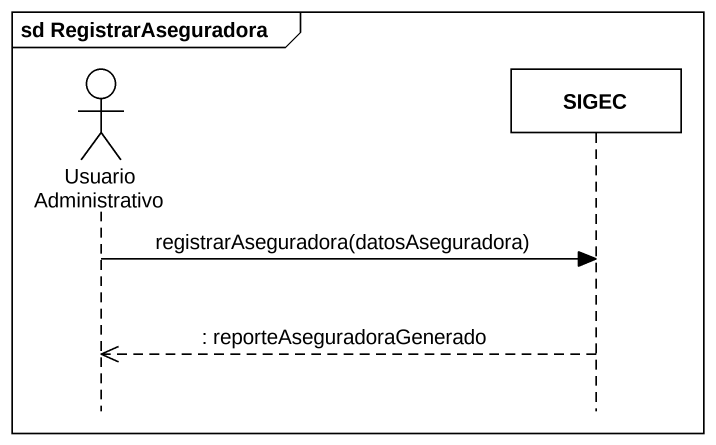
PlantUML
@startuml
mainframe sd RegistrarAseguradora
hide footbox
actor "Usuario Administrativo" as Usuario_Administrativo
participant SIGEC

Usuario_Administrativo -> SIGEC : registrarAseguradora(datosAseguradora)
SIGEC -->> Usuario_Administrativo : : reporteAseguradoraGenerado
@enduml
